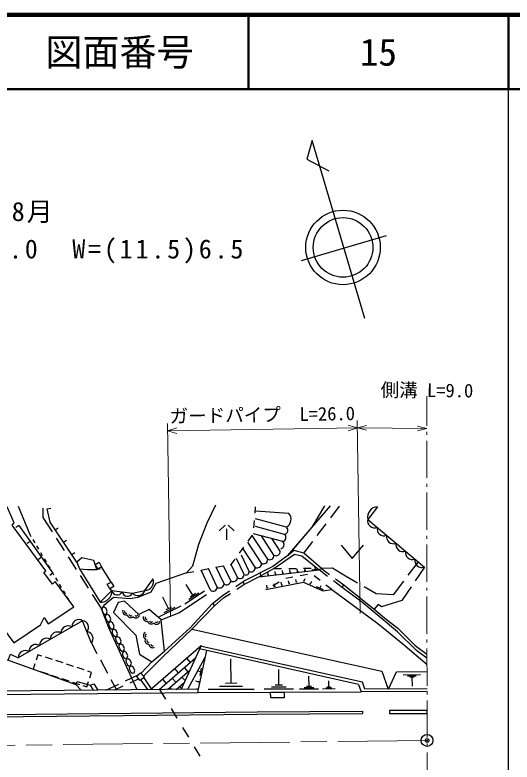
# Model space of a CAD drawing. Units: millimetres, scale not verified. Extents: x 40000 to 680000, y 20000 to 380000.
# Drawn here: x 512536 to 579500, y 279374 to 380000 of the extents above; entities that cross this region are included whole.
import ezdxf
from ezdxf.enums import TextEntityAlignment as Align

# ---------------------------------------------------------------- set-up
doc = ezdxf.new("R2010")
doc.units = ezdxf.units.MM
doc.header["$LTSCALE"] = 1000
doc.header["$PDMODE"] = 32
doc.header["$PDSIZE"] = 500
doc.linetypes.add('CHAIN', pattern=[18.5, 12, -1.5, 3.5, -1.5])
for name, color, linetype, lineweight in [('M-BGD', 7, 'Continuous', 25), ('M-BMK', 2, 'CHAIN', 13), ('M-BMK-HTXT', 7, 'Continuous', 13), ('M-BMK-SRVR', 3, 'Continuous', 25), ('M-STR-HTXT', 7, 'Continuous', 13), ('M-STR-STR1', 1, 'Continuous', 25), ('M-TTL', 2, 'Continuous', 140), ('M-TTL-BAND', 7, 'Continuous', 25), ('M-TTL-TXT', 7, 'Continuous', 50)]:
    doc.layers.add(name, color=color, linetype=linetype, lineweight=lineweight)
doc.layers.add('M-OTRS', color=6, linetype='Continuous')
doc.styles.add('ＭＳ ゴシック', font='')
doc.styles.get('ＭＳ ゴシック').set_extended_font_data('MS Gothic')

msp = doc.modelspace()

# ---------------------------------------------------------------- linework, layer by layer
at = {"layer": 'M-BGD'}
for p, q in [((552585, 363076), (551855, 360582)), ((559681, 339105), (552585, 363076)), ((551855, 360582), (554819, 359011)), ((551124, 346945), (562592, 350301)), ((512968, 313847), (514535, 310033)), ((516313, 313566), (516313, 312303)), ((516887, 313461), (517376, 313564)), ((544878, 312897), (544945, 313764)), ((549453, 312852), (544945, 313146)), ((555074, 312272), (556277, 313849)), ((516313, 312303), (517550, 310376)), ((549119, 311010), (544945, 312112)), ((513061, 311250), (512653, 310961)), ((513061, 311250), (517632, 304807)), ((540847, 311297), (540047, 310497)), ((541247, 311297), (542047, 310497)), ((544723, 310903), (544801, 311900)), ((548863, 310043), (544945, 311078)), ((553253, 309888), (554467, 311477)), ((514535, 310033), (514693, 309768)), ((517960, 310641), (518375, 310920)), ((541047, 310797), (541047, 309297)), ((543948, 309137), (544537, 309946)), ((548608, 309076), (544662, 310118)), ((514585, 309102), (514177, 308813)), ((514948, 309337), (515202, 308907)), ((518090, 309534), (519170, 307850)), ((519074, 308981), (519489, 309259)), ((545746, 306147), (543901, 308999)), ((546585, 306690), (544512, 309897)), ((547425, 307233), (545744, 309833)), ((548265, 307776), (547180, 309454)), ((551442, 307516), (552646, 309093)), ((515457, 308477), (515712, 308047)), ((542772, 307520), (543360, 308328)), ((544906, 305604), (543291, 308101)), ((556481, 308586), (557981, 306786)), ((557981, 306786), (559481, 308586)), ((516108, 306955), (515700, 306665)), ((515967, 307617), (516222, 307187)), ((519710, 307009), (520790, 305325)), ((520189, 307320), (520604, 307598)), ((544064, 305109), (543051, 307260)), ((516477, 306756), (516732, 306326)), ((541547, 305978), (541667, 306001)), ((541667, 306001), (542184, 306711)), ((542509, 304213), (541667, 306001)), ((543413, 304639), (542400, 306790)), ((566849, 306362), (565466, 304538)), ((516986, 305896), (517241, 305466)), ((517496, 305036), (517751, 304606)), ((523578, 305296), (524051, 305456)), ((525514, 303619), (524217, 305683)), ((535651, 304867), (536634, 305053)), ((538890, 302509), (537606, 305236)), ((537617, 305238), (538599, 305423)), ((539794, 302935), (538621, 305427)), ((539582, 305608), (540565, 305793)), ((540699, 303361), (539636, 305618)), ((541604, 303787), (540652, 305809)), ((545376, 304313), (553508, 305270)), ((546647, 304530), (546600, 304927)), ((547424, 305426), (548424, 305437)), ((547640, 304647), (547593, 305044)), ((548633, 304763), (548587, 305161)), ((549424, 305447), (550424, 305458)), ((549627, 304880), (549580, 305277)), ((550719, 305009), (550520, 304985)), ((550620, 304997), (550573, 305394)), ((551424, 305469), (552424, 305480)), ((551712, 305126), (551514, 305102)), ((551613, 305114), (551566, 305511)), ((553500, 305336), (552507, 305219)), ((553003, 305277), (552957, 305675)), ((554661, 304388), (553508, 305270)), ((555291, 305473), (553830, 305452)), ((553830, 305452), (554923, 304638)), ((557046, 304396), (555291, 305473)), ((567691, 305636), (566460, 303794)), ((517632, 304807), (517224, 304518)), ((517632, 304807), (517224, 304518)), ((518006, 304175), (518261, 303745)), ((521330, 304484), (522410, 302800)), ((535651, 304867), (531503, 303412)), ((545753, 304425), (545555, 304401)), ((545654, 304413), (545607, 304810)), ((546746, 304541), (546548, 304518)), ((547740, 304658), (547541, 304635)), ((548733, 304775), (548534, 304752)), ((549991, 304262), (549007, 304082)), ((549726, 304892), (549527, 304869)), ((550458, 303580), (550380, 303973)), ((551958, 304623), (550975, 304443)), ((551484, 303754), (551648, 304118)), ((553640, 303837), (552856, 304457)), ((555726, 304041), (556819, 303227)), ((558694, 303452), (557046, 304396)), ((518516, 303315), (518770, 302885)), ((536510, 301867), (535580, 303278)), ((542272, 302997), (543269, 303676)), ((542425, 302646), (543378, 303270)), ((546534, 302803), (546457, 303195)), ((548129, 303611), (547260, 303117)), ((547613, 303017), (547417, 302978)), ((547515, 302997), (547438, 303390)), ((548594, 303211), (548398, 303172)), ((548496, 303192), (548419, 303584)), ((549575, 303405), (549379, 303367)), ((549477, 303386), (549399, 303778)), ((550556, 303600), (550360, 303561)), ((551438, 303775), (551341, 303755)), ((551530, 303733), (551438, 303775)), ((552442, 303322), (552260, 303404)), ((552351, 303363), (552515, 303728)), ((554083, 302583), (553171, 302994)), ((553627, 302788), (553792, 303153)), ((555208, 302596), (554424, 303216)), ((556609, 302900), (555455, 303781)), ((561210, 302010), (559562, 302955)), ((564862, 303741), (563480, 301916)), ((565904, 302963), (564673, 301121)), ((519025, 302455), (519280, 302024)), ((522950, 301959), (524186, 300031)), ((525322, 302717), (525590, 302465)), ((538065, 302386), (535419, 300643)), ((537288, 302127), (535965, 301255)), ((536841, 302085), (536179, 301649)), ((540449, 301755), (541446, 302434)), ((540636, 301474), (541589, 302098)), ((546390, 302624), (546341, 302596)), ((546633, 302822), (546436, 302783)), ((554015, 302432), (555208, 302596)), ((563480, 301916), (561210, 302010)), ((519535, 301594), (519692, 301329)), ((533227, 300035), (532474, 301604)), ((539165, 300715), (540449, 301755)), ((539420, 300429), (540636, 301474)), ((564673, 301121), (561912, 300279)), ((524324, 300190), (524234, 299970)), ((524234, 299970), (524265, 299777)), ((524561, 300228), (524324, 300190)), ((524803, 300058), (524561, 300228)), ((524980, 299648), (524803, 300058)), ((534886, 300349), (531944, 298937)), ((534056, 300192), (532586, 299486)), ((533594, 300212), (532859, 299859)), ((561444, 300606), (560906, 299951)), ((561912, 300279), (561444, 300606)), ((524265, 299777), (524436, 299409)), ((524436, 299409), (524650, 299270)), ((524650, 299270), (524881, 299348)), ((524787, 299197), (524697, 298977)), ((524697, 298977), (524728, 298784)), ((525024, 299235), (524787, 299197)), ((524881, 299348), (524980, 299648)), ((525267, 299065), (525024, 299235)), ((525443, 298655), (525267, 299065)), ((524728, 298784), (524900, 298416)), ((524900, 298416), (525114, 298277)), ((525114, 298277), (525345, 298355)), ((525251, 298204), (525161, 297983)), ((525161, 297983), (525191, 297791)), ((525487, 298242), (525251, 298204)), ((525345, 298355), (525443, 298655)), ((525730, 298072), (525487, 298242)), ((525907, 297661), (525730, 298072)), ((525191, 297791), (525363, 297423)), ((525363, 297423), (525577, 297284)), ((525577, 297284), (525808, 297362)), ((525714, 297211), (525624, 296990)), ((525624, 296990), (525655, 296798)), ((525951, 297249), (525714, 297211)), ((525808, 297362), (525907, 297661)), ((526194, 297079), (525951, 297249)), ((526370, 296668), (526194, 297079)), ((525655, 296798), (525826, 296430)), ((525826, 296430), (526040, 296291)), ((526040, 296291), (526272, 296369)), ((526178, 296218), (526087, 295997)), ((526087, 295997), (526118, 295805)), ((526414, 296255), (526178, 296218)), ((526272, 296369), (526370, 296668)), ((526657, 296086), (526414, 296255)), ((526833, 295675), (526657, 296086)), ((522832, 295397), (523582, 294002)), ((526118, 295805), (526290, 295437)), ((526290, 295437), (526504, 295298)), ((526504, 295298), (526735, 295376)), ((526641, 295224), (526551, 295004)), ((526551, 295004), (526582, 294812)), ((526878, 295262), (526641, 295224)), ((526735, 295376), (526833, 295675)), ((527120, 295093), (526878, 295262)), ((527297, 294682), (527120, 295093)), ((530794, 289129), (537603, 295060)), ((537603, 295060), (534912, 289170)), ((515634, 293830), (515391, 293094)), ((516162, 293656), (515634, 293830)), ((526582, 294812), (526753, 294444)), ((526753, 294444), (526967, 294305)), ((526967, 294305), (527198, 294383)), ((527104, 294231), (527014, 294011)), ((527014, 294011), (527045, 293819)), ((527341, 294269), (527104, 294231)), ((527198, 294383), (527297, 294682)), ((527584, 294100), (527341, 294269)), ((527760, 293689), (527584, 294100)), ((538358, 294418), (537235, 289193)), ((537279, 294778), (537407, 294631)), ((558836, 289831), (537407, 294631)), ((517587, 293186), (516637, 293499)), ((519012, 292717), (518062, 293030)), ((524055, 293121), (525002, 291359)), ((527045, 293819), (527217, 293451)), ((527217, 293451), (527431, 293312)), ((527431, 293312), (527662, 293390)), ((527568, 293238), (527478, 293018)), ((527478, 293018), (527508, 292826)), ((527508, 292826), (527680, 292458)), ((527805, 293276), (527568, 293238)), ((527662, 293390), (527760, 293689)), ((528047, 293107), (527805, 293276)), ((528224, 292696), (528047, 293107)), ((531949, 289140), (536848, 293408)), ((535658, 293366), (536150, 292800)), ((535848, 289179), (538164, 293516)), ((541658, 289976), (541640, 293283)), ((515235, 292619), (514992, 291882)), ((514992, 291882), (515521, 291708)), ((520437, 292248), (519487, 292561)), ((521861, 291779), (520912, 292092)), ((527680, 292458), (527894, 292319)), ((527894, 292319), (528125, 292397)), ((528031, 292245), (527941, 292025)), ((527941, 292025), (527972, 291832)), ((527972, 291832), (528144, 291465)), ((528268, 292283), (528031, 292245)), ((528125, 292397), (528224, 292696)), ((528511, 292114), (528268, 292283)), ((528687, 291703), (528511, 292114)), ((534037, 291953), (534529, 291388)), ((535340, 292094), (535832, 291529)), ((537633, 292026), (537423, 291048)), ((548080, 289715), (548069, 291843)), ((515996, 291552), (516946, 291239)), ((517421, 291083), (518371, 290770)), ((522865, 291448), (522336, 291623)), ((522623, 290712), (522865, 291448)), ((527418, 290310), (529135, 291123)), ((528144, 291465), (528357, 291326)), ((528357, 291326), (528589, 291404)), ((528589, 291404), (528687, 291703)), ((533104, 289152), (536094, 291756)), ((535022, 290822), (535445, 290336)), ((537528, 291537), (537137, 291621)), ((552150, 289549), (552143, 290931)), ((562849, 289200), (563956, 291531)), ((563956, 291531), (568044, 291578)), ((564845, 291141), (567164, 291168)), ((565427, 290994), (566586, 291007)), ((565718, 290842), (566298, 290849)), ((566008, 290846), (566022, 289609)), ((518846, 290614), (519795, 290301)), ((520270, 290144), (521220, 289832)), ((522224, 289501), (522466, 290237)), ((524797, 289069), (526514, 289882)), ((525475, 290478), (526225, 289083)), ((528038, 290055), (529192, 290602)), ((529496, 290408), (530372, 289125)), ((529881, 290722), (530904, 289224)), ((532415, 290541), (532908, 289976)), ((533719, 290682), (534211, 290116)), ((534259, 289163), (535339, 290104)), ((537234, 290168), (536843, 290253)), ((537255, 290266), (537213, 290071)), ((542433, 289980), (540882, 289971)), ((554822, 289441), (554817, 290332)), ((558836, 289831), (559195, 288841)), ((521695, 289675), (522224, 289501)), ((522662, 289721), (523079, 289052)), ((525979, 289081), (527134, 289628)), ((532098, 289270), (532208, 289143)), ((533401, 289410), (533621, 289157)), ((534704, 289551), (534955, 289263)), ((537045, 289289), (537033, 289236)), ((537240, 288725), (559195, 288841)), ((544763, 289165), (538561, 289132)), ((543210, 289570), (540109, 289554)), ((550079, 289193), (546087, 289172)), ((549080, 289454), (547084, 289443)), ((548579, 289717), (547581, 289712)), ((553448, 289210), (550857, 289197)), ((552799, 289380), (551504, 289373)), ((552474, 289551), (551827, 289547)), ((555659, 289222), (553988, 289213)), ((555241, 289331), (554405, 289327)), ((555031, 289442), (554613, 289439)), ((568045, 288864), (559195, 288841)), ((559344, 286216), (559345, 285925))]:
    msp.add_line(p, q, dxfattribs=at)
for points in [[(535651, 304867), (536507, 305809), (537302, 308726), (538441, 311580), (539579, 313998)], [(501878, 313713), (502837, 308308), (512371, 295446), (515974, 297855), (516489, 298862), (517004, 297972), (520466, 300265), (517963, 303705), (517588, 303354), (516442, 304898), (516699, 305108), (512149, 311297), (512453, 311578), (511470, 313730)], [(523578, 305296), (523157, 306536), (521543, 306863), (520887, 306278), (517261, 311683), (516887, 313461)], [(554250, 313895), (552550, 311025), (549274, 307188), (555045, 313880)], [(561374, 313745), (560063, 312061), (567691, 305636)], [(520887, 306278), (521215, 305413), (524023, 300920)], [(521215, 305413), (522315, 305319), (523578, 305296)], [(524023, 300920), (525590, 302465), (528351, 302114), (530036, 302488), (531135, 304056)], [(531503, 303412), (530825, 302242), (529093, 301517), (528040, 301377), (525794, 301517), (524531, 300464), (524186, 300031)], [(546341, 302596), (551418, 303602), (554015, 302432)], [(568042, 293377), (566622, 294383), (564072, 296934), (559416, 300841), (556609, 302900), (556819, 303227), (560906, 299951), (562598, 298571), (564096, 297402), (566435, 295062), (568042, 293892)], [(532217, 298534), (534622, 299463), (538342, 301919)], [(555208, 302596), (561405, 298057), (564774, 295319), (568043, 292535)], [(526461, 300874), (525829, 299517), (528801, 296452), (529315, 293901), (530977, 292872)], [(532685, 294299), (532217, 298534), (530626, 299938), (529245, 299259), (527303, 301037), (526461, 300874)], [(528989, 289111), (525170, 297435), (524186, 300031)], [(529528, 291330), (530977, 292872), (532685, 294299), (536144, 297434), (539165, 300715), (539420, 300429), (536363, 297278), (532518, 293589), (529856, 290928)], [(522832, 295397), (521639, 298415), (512982, 293408)], [(536363, 297278), (561944, 291625), (562822, 289200)], [(568044, 289214), (559659, 289192), (559354, 290117), (537483, 294973)], [(511634, 293094), (511953, 293923), (512982, 293408)], [(509223, 291529), (510223, 293603), (520751, 289805), (521477, 289036)], [(520751, 289805), (520904, 290230), (522662, 289721), (523161, 289929), (523723, 289059)], [(320846, 283884), (368689, 284434), (468520, 285351), (545166, 286133), (559344, 286216)], [(322249, 283565), (368692, 284143), (468523, 285060), (545168, 285841), (559345, 285925)]]:
    msp.add_lwpolyline(points, dxfattribs=at)
for points in [[(543378, 303270), (545376, 304313), (547424, 305426), (550194, 307357), (551161, 307139), (553508, 305270), (553830, 305452), (551442, 307516), (550147, 307872), (549274, 307188), (547277, 305704), (543269, 303676)], [(523345, 305982), (523877, 306283), (524217, 305683), (523685, 305382)], [(524982, 303317), (525514, 303619), (525854, 303019), (525322, 302717)], [(529472, 291398), (529967, 290793), (529409, 290337), (528914, 290942)], [(546981, 288776), (548783, 288786), (548787, 288030), (546985, 288020)], [(568047, 286313), (562985, 286323), (562984, 285918), (568046, 285907)]]:
    msp.add_lwpolyline(points, close=True, dxfattribs=at)
for radius in [5016, 4013]:
    msp.add_circle((556733, 348686), radius, dxfattribs=at)
for centre, radius, start, end in [((561420, 312358), 1389, 91.91126, 192.33877), ((548488, 312076), 1238, 300.62982, 38.77504), ((560983, 311863), 941, 167.82828, 291.95958), ((548733, 310595), 567, 283.2814, 47.13643), ((562254, 310792), 941, 167.82828, 291.95958), ((548478, 309628), 567, 283.2814, 47.13643), ((548223, 308661), 567, 283.2814, 47.13643), ((563526, 309721), 941, 167.82828, 291.95958), ((564797, 308650), 941, 167.82828, 291.95958), ((546860, 307186), 567, 240.96094, 4.81596), ((547700, 307729), 567, 240.96094, 4.81596), ((566068, 307580), 941, 167.82828, 291.95958), ((545181, 306100), 567, 240.96094, 4.81596), ((546021, 306643), 567, 240.96094, 4.81596), ((567339, 306509), 941, 167.82828, 291.95958), ((543661, 304982), 423, 234.20926, 17.42844), ((544341, 305557), 567, 240.96094, 4.81596), ((530040, 303655), 1167, 269.79954, 20.10171), ((541943, 304241), 567, 233.28598, 357.14101), ((542847, 304667), 567, 233.28598, 357.14101), ((539228, 302963), 567, 233.28598, 357.14101), ((540133, 303389), 567, 233.28598, 357.14101), ((541038, 303815), 567, 233.28598, 357.14101), ((524132, 302377), 1460, 265.68928, 3.44915), ((526310, 302609), 734, 191.35021, 334.16078), ((527690, 302434), 734, 191.35021, 334.16078), ((529086, 302784), 994, 222.34501, 342.7126), ((527542, 299684), 500, 163.02808, 283.02808), ((527542, 299684), 250, 163.02808, 283.02808), ((528142, 299310), 500, 193.02808, 313.02808), ((528142, 299310), 250, 193.02808, 313.02808), ((528849, 299286), 500, 223.02808, 343.02808), ((528849, 299286), 250, 223.02808, 343.02808), ((530300, 298843), 500, 163.02808, 283.02808), ((530300, 298843), 250, 163.02808, 283.02808), ((521140, 297613), 944, 58.1188, 181.96952), ((521557, 297511), 908, 318.28512, 84.8575), ((530900, 298468), 500, 193.02808, 313.02808), ((530900, 298468), 250, 193.02808, 313.02808), ((531607, 298444), 500, 223.02808, 343.02808), ((531607, 298444), 250, 223.02808, 343.02808), ((518254, 295944), 944, 58.1188, 181.96952), ((519697, 296779), 944, 58.1188, 181.96952), ((522154, 296001), 908, 318.28512, 84.8575), ((516812, 295110), 944, 58.1188, 181.96952), ((530333, 296414), 500, 123.14217, 243.14217), ((530553, 295742), 500, 153.14217, 273.14217), ((530333, 296414), 250, 123.14217, 243.14217), ((530553, 295742), 250, 153.14217, 273.14217), ((515369, 294275), 944, 58.1188, 181.96952), ((531080, 295271), 500, 183.14217, 303.14217), ((531080, 295271), 250, 183.14217, 303.14217), ((513926, 293441), 944, 58.1188, 181.96952)]:
    msp.add_arc(centre, radius, start, end, dxfattribs=at)
at = {"layer": 'M-BMK'}
msp.add_line((568049, 282284), (468395, 281136), dxfattribs=at)
at = {"layer": 'M-BMK-HTXT'}
for p, q in [((568023, 324659), (568020, 328658)), ((568023, 323459), (568023, 323859)), ((568027, 317659), (568024, 322659)), ((568028, 316459), (568027, 316859)), ((568031, 310659), (568028, 315659)), ((568032, 309459), (568032, 309859)), ((568036, 303659), (568033, 308659)), ((568037, 302459), (568036, 302859)), ((568040, 296659), (568037, 301659)), ((568041, 295459), (568041, 295859)), ((568045, 289659), (568042, 294659)), ((568046, 288459), (568045, 288859)), ((568049, 282659), (568046, 287659)), ((568050, 281459), (568050, 281859)), ((568054, 275659), (568051, 280659))]:
    msp.add_line(p, q, dxfattribs=at)
at = {"layer": 'M-BMK-SRVR'}
msp.add_circle((568049, 282284), 800, dxfattribs=at)
at = {"layer": 'M-OTRS'}
msp.add_point((568049, 282284), dxfattribs=at)
at = {"layer": 'M-STR-HTXT'}
for p, q in [((559046, 299387), (558644, 325384)), ((533488, 298992), (533086, 324989)), ((533102, 323989), (558660, 324384)), ((533102, 323989), (534346, 324384)), ((558660, 324384), (557404, 324740)), ((558660, 324384), (557416, 323990)), ((558660, 324384), (559912, 324685)), ((558660, 324384), (568023, 324297)), ((558660, 324384), (559907, 324060)), ((568023, 324297), (566770, 323996)), ((568023, 324297), (566776, 324621)), ((533102, 323989), (534357, 323634))]:
    msp.add_line(p, q, dxfattribs=at)
at = {"layer": 'M-STR-STR1'}
for p, q in [((537235, 289193), (497351, 288796)), ((532020, 289141), (532796, 287857)), ((537240, 288725), (537235, 289193)), ((497356, 288329), (537240, 288725)), ((533572, 286573), (534348, 285290)), ((535124, 284006), (535899, 282722)), ((536675, 281438), (537451, 280154))]:
    msp.add_line(p, q, dxfattribs=at)
at = {"layer": 'M-TTL'}
msp.add_line((680000, 380000), (40000, 380000), dxfattribs=at)
at = {"layer": 'M-TTL-BAND'}
msp.add_line((579000, 20000), (579000, 370000), dxfattribs=at)
at = {"layer": 'M-TTL-TXT'}
for p, q in [((543997, 380000), (543997, 370000)), ((579000, 380000), (579000, 370000)), ((40000, 370000), (680000, 370000))]:
    msp.add_line(p, q, dxfattribs=at)

# ---------------------------------------------------------------- texts
at = {"layer": 'M-STR-HTXT', "style": 'ＭＳ ゴシック'}
for s, rotation, p in [('側溝 L=9.0', 359.468, (568020, 327990)), ('ガードパイプ  L=26.0', 0.885, (545873, 324687))]:
    msp.add_text(s, height=1833, rotation=rotation, dxfattribs=at).set_placement(p, align=Align.BOTTOM_CENTER)
at = {"layer": 'M-STR-HTXT', "char_height": 2566, "attachment_point": 7, "style": 'ＭＳ ゴシック'}
for s, insert in [('\\T1.16;架橋年月\u3000平成3年8月', (477599, 351939)), ('\\T1.22;橋長・幅員\u3000\\~L30.0\u3000W=(11.5)6.5', (477599, 346515))]:
    msp.add_mtext(s, dxfattribs=dict(at, insert=insert))
at = {"layer": 'M-TTL-TXT', "style": 'ＭＳ ゴシック'}
for s, p in [('図面番号', (526622, 375000)), ('15', (561497, 375000))]:
    msp.add_text(s, height=3666, dxfattribs=at).set_placement(p, align=Align.MIDDLE_CENTER)

doc.saveas('drawing.dxf')
